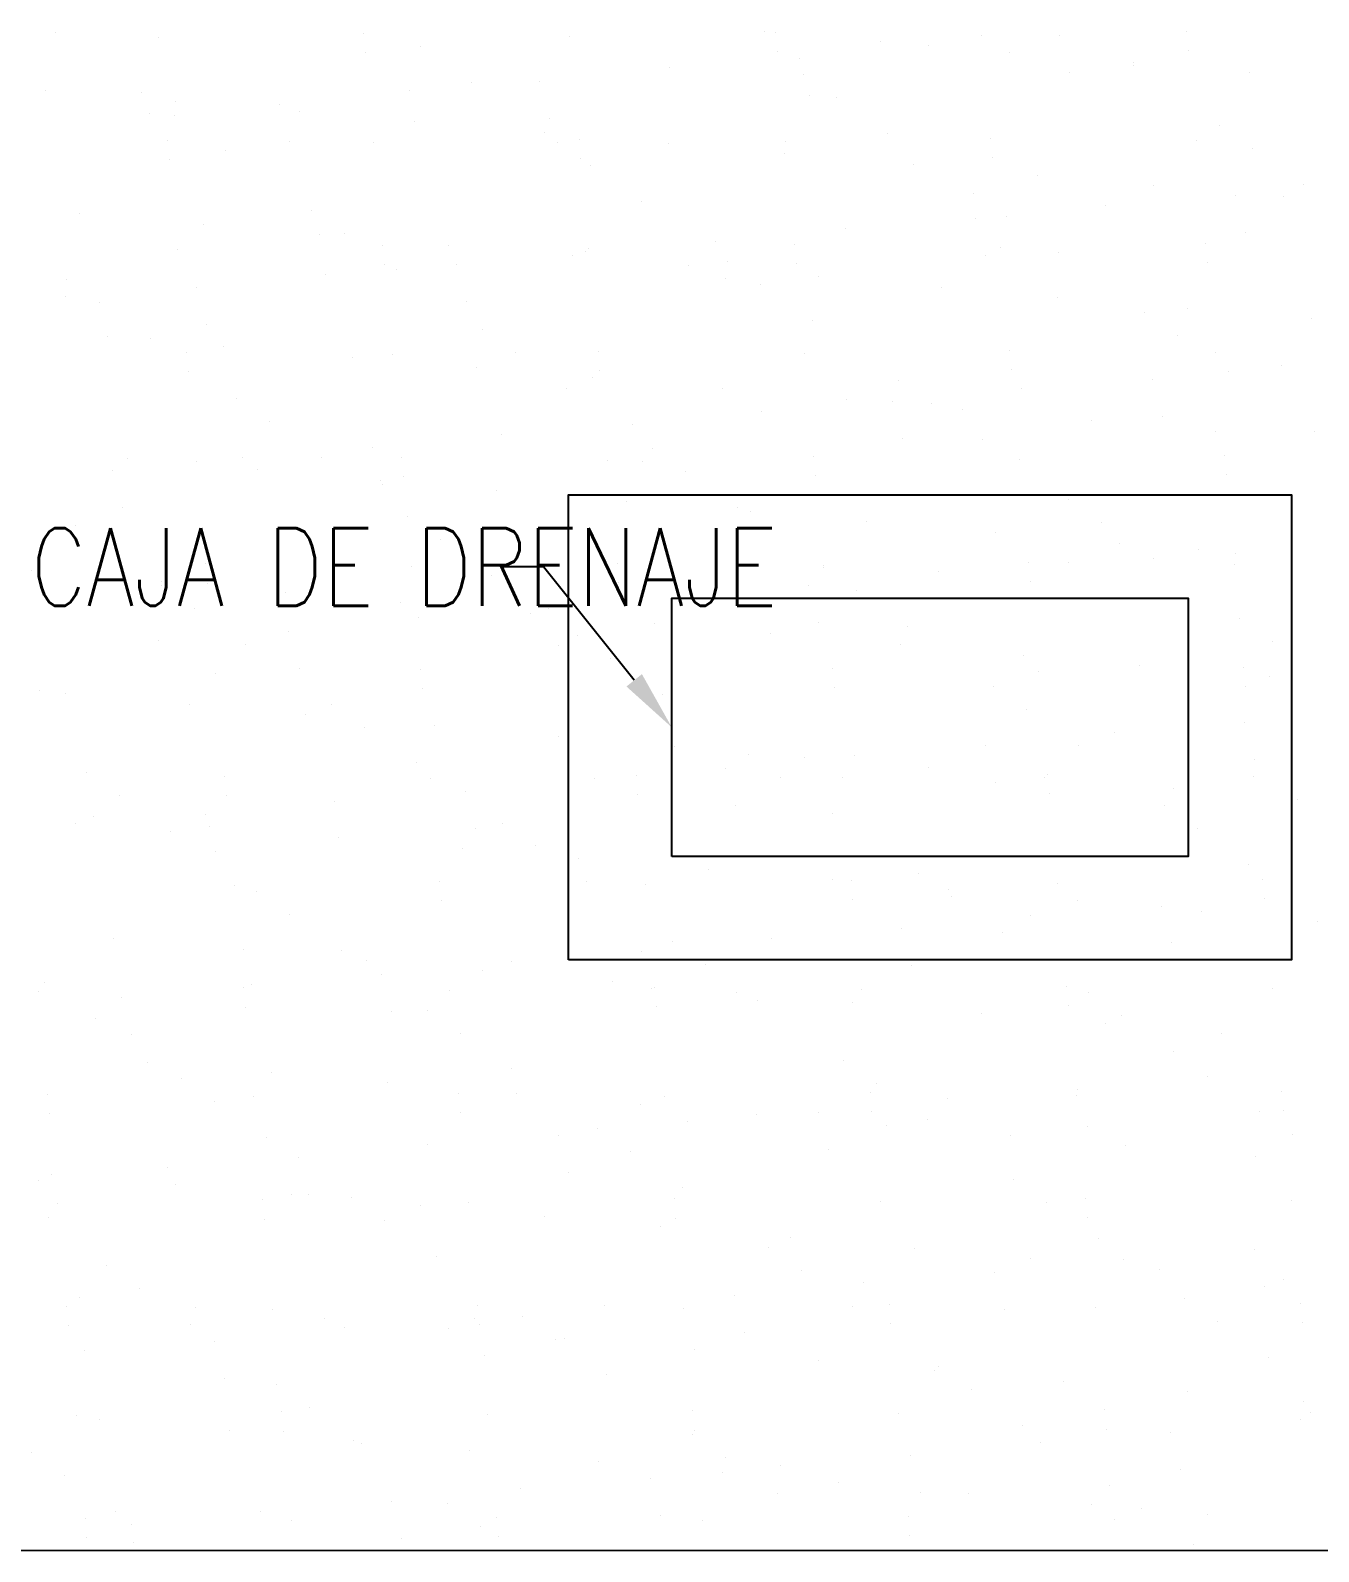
# Model space of a CAD drawing. Header units: millimetres. Extents: x 98 to 155, y -181 to 127.
# Drawn here: x 116.92 to 118.416, y 123.112 to 124.878 of the extents above; entities that cross this region are included whole.
import ezdxf
from ezdxf import colors
from ezdxf.entities.mleader import LeaderData, LeaderLine
from ezdxf.enums import TextEntityAlignment as Align
from ezdxf.math import Vec2, Vec3
from ezdxf.xclip import XClip

# ---------------------------------------------------------------- set-up
doc = ezdxf.new("R2010")
doc.units = ezdxf.units.MM
doc.header["$LTSCALE"] = 15
doc.header["$XCLIPFRAME"] = 2
doc.linetypes.add('ACAD_ISO07W100', pattern=[3, 0, -3])
doc.layers.get('0').update_dxf_attribs({"color": 250})
for name, color, linetype in [('A-MURO BAJO', 250, 'Continuous'), ('A_30_DispositivosSanit', 250, 'Continuous'), ('A_50_TextoIndicaciones', 250, 'Continuous'), ('DLP_VERDE', 250, 'Continuous')]:
    doc.layers.add(name, color=color, linetype=linetype)
doc.styles.add('R80', font='ARIALN.TTF', dxfattribs={"height": 2.03})
doc.styles.add('TXT_COTAS', font='romans.shx', dxfattribs={"width": 0.8})

# ---------------------------------------------------------------- blocks, each defined once
blk = doc.blocks.new('A$C9f73720c')
at = {"layer": 'A-MURO BAJO', "ltscale": 0.5}
blk.add_line((33.657, 112.5954, 0), (35.292, 119.8949, 0), dxfattribs=at)
blk.add_ellipse((38.8378, 114.0281, 0), major_axis=(2.17, 4.5286), ratio=0.667469, start_param=0.142256, end_param=3.271568, dxfattribs=at)
at = {"layer": 'A-MURO BAJO'}
blk.add_open_spline([(42.3403, 116.5514, 0), (42.3382, 116.5606, 0), (42.3361, 116.5697, 0), (42.1964, 117.1506, 0), (41.9448, 117.635, 0), (41.4165, 118.1878, 0), (41.1996, 118.346, 0), (40.9615, 118.4601, 0), (40.6654, 118.602, 0), (40.3363, 118.6755, 0), (39.4876, 118.6781, 0), (38.9468, 118.5292, 0), (37.8875, 117.9506, 0), (37.3701, 117.5213, 0), (36.4624, 116.4633, 0), (36.0727, 115.8353, 0), (35.4972, 114.5023, 0), (35.3118, 113.798, 0), (35.2266, 112.9248, 0), (35.2177, 112.728, 0), (35.225, 112.2724, 0)], degree=3, knots=[0, 0, 0, 0, 0.007003, 0.007003, 0.447636, 0.447636, 0.694928, 0.694928, 0.694928, 1.002589, 1.002589, 1.443222, 1.443222, 1.883855, 1.883855, 2.324488, 2.324488, 2.765122, 2.765122, 2.895595, 2.895595, 2.895595, 2.895595], dxfattribs=at)
at = {"layer": 'DLP_VERDE', "linetype": 'Continuous'}
for p, q in [((35.3642, 119.697), (35.3642, 119.697)), ((35.3298, 119.6655), (35.3298, 119.6655)), ((35.2538, 119.6553), (35.2538, 119.6553)), ((35.2759, 119.6524), (35.2759, 119.6524)), ((35.3949, 119.6367), (35.3949, 119.6367)), ((35.4989, 119.623), (35.4989, 119.623)), ((35.2363, 119.6041), (35.2363, 119.6041)), ((35.276, 119.6162), (35.276, 119.6162)), ((35.3846, 119.6111), (35.3846, 119.6111)), ((35.466, 119.611), (35.466, 119.611)), ((35.5209, 119.6201), (35.5209, 119.6201)), ((35.528, 119.6029), (35.528, 119.6029)), ((35.6258, 119.6179), (35.6258, 119.6179)), ((35.6399, 119.6045), (35.6399, 119.6045)), ((35.6703, 119.6199), (35.6703, 119.6199)), ((35.6743, 119.6036), (35.6743, 119.6036)), ((35.2573, 119.6018), (35.2573, 119.6018)), ((35.7439, 119.5908), (35.7439, 119.5908)), ((35.7659, 119.5879), (35.7659, 119.5879)), ((35.8849, 119.5722), (35.8849, 119.5722)), ((35.5571, 119.5643), (35.5571, 119.5643)), ((35.8937, 119.5631), (35.8937, 119.5631)), ((35.5227, 119.5328), (35.5227, 119.5328)), ((35.8399, 119.5139), (35.8399, 119.5139)), ((35.469, 119.4835), (35.469, 119.4835)), ((36.0655, 119.4878), (36.0655, 119.4878)), ((36.2253, 119.4948), (36.2253, 119.4948)), ((35.3391, 119.467), (35.3391, 119.467)), ((35.4874, 119.474), (35.4874, 119.474)), ((35.6309, 119.4658), (35.6309, 119.4658)), ((35.6525, 119.4698), (35.6525, 119.4698)), ((35.7772, 119.4665), (35.7772, 119.4665)), ((35.8123, 119.4768), (35.8123, 119.4768)), ((35.8568, 119.4787), (35.8568, 119.4787)), ((35.9254, 119.4735), (35.9254, 119.4735)), ((36.0689, 119.4653), (36.0689, 119.4653)), ((36.1211, 119.462), (36.1211, 119.462)), ((36.2152, 119.4659), (36.2152, 119.4659)), ((36.3635, 119.473), (36.3635, 119.473)), ((35.2395, 119.4517), (35.2395, 119.4517)), ((35.3994, 119.4587), (35.3994, 119.4587)), ((35.4438, 119.4607), (35.4438, 119.4607)), ((35.7501, 119.4316), (35.7501, 119.4316)), ((36.0866, 119.4304), (36.0866, 119.4304)), ((35.2207, 119.4195), (35.2207, 119.4195)), ((36.4038, 119.4116), (36.4038, 119.4116)), ((35.3247, 119.4058), (35.3247, 119.4058)), ((35.3467, 119.4029), (35.3467, 119.4029)), ((35.3792, 119.4012), (35.3792, 119.4012)), ((35.7157, 119.4001), (35.7157, 119.4001)), ((35.4657, 119.3873), (35.4657, 119.3873)), ((35.5697, 119.3736), (35.5697, 119.3736)), ((36.0329, 119.3812), (36.0329, 119.3812)), ((35.3448, 119.3697), (35.3448, 119.3697)), ((35.5918, 119.3707), (35.5918, 119.3707)), ((36.665, 119.3647), (36.665, 119.3647)), ((36.685, 119.3597), (36.685, 119.3597)), ((35.662, 119.3508), (35.662, 119.3508)), ((35.7108, 119.355), (35.7108, 119.355)), ((35.8148, 119.3413), (35.8148, 119.3413)), ((35.8368, 119.3384), (35.8368, 119.3384)), ((36.252, 119.3466), (36.252, 119.3466)), ((36.4118, 119.3536), (36.4118, 119.3536)), ((36.4562, 119.3556), (36.4562, 119.3556)), ((35.291, 119.3205), (35.291, 119.3205)), ((35.2957, 119.3292), (35.2957, 119.3292)), ((35.442, 119.3299), (35.442, 119.3299)), ((35.5902, 119.3369), (35.5902, 119.3369)), ((35.7337, 119.3287), (35.7337, 119.3287)), ((35.839, 119.3286), (35.839, 119.3286)), ((35.88, 119.3294), (35.88, 119.3294)), ((35.9558, 119.3227), (35.9558, 119.3227)), ((35.9988, 119.3356), (35.9988, 119.3356)), ((36.0283, 119.3364), (36.0283, 119.3364)), ((36.0433, 119.3375), (36.0433, 119.3375)), ((36.1717, 119.3282), (36.1717, 119.3282)), ((36.314, 119.3293), (36.314, 119.3293)), ((36.318, 119.3288), (36.318, 119.3288)), ((36.4663, 119.3359), (36.4663, 119.3359)), ((36.6098, 119.3276), (36.6098, 119.3276)), ((36.6505, 119.3281), (36.6505, 119.3281)), ((36.7561, 119.3283), (36.7561, 119.3283)), ((36.9043, 119.3353), (36.9043, 119.3353)), ((35.426, 119.3106), (35.426, 119.3106)), ((35.5859, 119.3176), (35.5859, 119.3176)), ((35.6303, 119.3195), (35.6303, 119.3195)), ((36.0598, 119.3091), (36.0598, 119.3091)), ((36.0818, 119.3062), (36.0818, 119.3062)), ((36.9677, 119.3092), (36.9677, 119.3092)), ((35.1729, 119.2995), (35.1729, 119.2995)), ((35.2173, 119.3015), (35.2173, 119.3015)), ((35.9431, 119.2989), (35.9431, 119.2989)), ((36.2008, 119.2905), (36.2008, 119.2905)), ((36.2796, 119.2978), (36.2796, 119.2978)), ((35.5722, 119.2686), (35.5722, 119.2686)), ((35.9087, 119.2674), (35.9087, 119.2674)), ((36.3048, 119.2768), (36.3048, 119.2768)), ((36.3269, 119.2739), (36.3269, 119.2739)), ((36.5968, 119.2789), (36.5968, 119.2789)), ((36.4458, 119.2582), (36.4458, 119.2582)), ((35.2012, 119.2382), (35.2012, 119.2382)), ((35.5378, 119.237), (35.5378, 119.237)), ((36.2259, 119.2485), (36.2259, 119.2485)), ((36.5499, 119.2445), (36.5499, 119.2445)), ((36.5719, 119.2416), (36.5719, 119.2416)), ((35.8549, 119.2181), (35.8549, 119.2181)), ((36.6427, 119.2144), (36.6427, 119.2144)), ((36.6909, 119.226), (36.6909, 119.226)), ((36.8515, 119.2235), (36.8515, 119.2235)), ((36.8779, 119.227), (36.8779, 119.227)), ((35.1668, 119.2067), (35.1668, 119.2067)), ((35.255, 119.2003), (35.255, 119.2003)), ((35.6931, 119.1998), (35.6931, 119.1998)), ((36.1311, 119.1993), (36.1311, 119.1993)), ((36.4385, 119.2055), (36.4385, 119.2055)), ((36.5691, 119.1988), (36.5691, 119.1988)), ((36.5983, 119.2124), (36.5983, 119.2124)), ((36.7949, 119.2123), (36.7949, 119.2123)), ((36.8169, 119.2094), (36.8169, 119.2094)), ((35.1506, 119.1886), (35.1506, 119.1886)), ((35.1726, 119.1857), (35.1726, 119.1857)), ((35.3985, 119.1921), (35.3985, 119.1921)), ((35.484, 119.1878), (35.484, 119.1878)), ((35.5448, 119.1928), (35.5448, 119.1928)), ((35.8365, 119.1916), (35.8365, 119.1916)), ((35.9828, 119.1923), (35.9828, 119.1923)), ((36.0255, 119.1874), (36.0255, 119.1874)), ((36.1853, 119.1944), (36.1853, 119.1944)), ((36.2298, 119.1964), (36.2298, 119.1964)), ((36.2746, 119.1911), (36.2746, 119.1911)), ((36.4209, 119.1917), (36.4209, 119.1917)), ((36.507, 119.1966), (36.507, 119.1966)), ((36.7126, 119.1905), (36.7126, 119.1905)), ((36.8435, 119.1954), (36.8435, 119.1954)), ((36.8589, 119.1912), (36.8589, 119.1912)), ((36.9359, 119.1937), (36.9359, 119.1937)), ((35.2916, 119.1701), (35.2916, 119.1701)), ((35.6125, 119.1694), (35.6125, 119.1694)), ((35.7724, 119.1764), (35.7724, 119.1764)), ((35.8168, 119.1783), (35.8168, 119.1783)), ((36.1361, 119.1662), (36.1361, 119.1662)), ((36.4726, 119.1651), (36.4726, 119.1651)), ((35.1995, 119.1514), (35.1995, 119.1514)), ((35.3594, 119.1584), (35.3594, 119.1584)), ((35.3956, 119.1564), (35.3956, 119.1564)), ((35.4038, 119.1603), (35.4038, 119.1603)), ((35.4176, 119.1535), (35.4176, 119.1535)), ((36.7898, 119.1462), (36.7898, 119.1462)), ((35.5366, 119.1378), (35.5366, 119.1378)), ((35.7651, 119.1359), (35.7651, 119.1359)), ((36.1017, 119.1347), (36.1017, 119.1347)), ((35.6406, 119.1241), (35.6406, 119.1241)), ((35.6626, 119.1212), (35.6626, 119.1212)), ((36.4188, 119.1158), (36.4188, 119.1158)), ((35.3942, 119.1055), (35.3942, 119.1055)), ((35.7307, 119.1043), (35.7307, 119.1043)), ((35.7816, 119.1055), (35.7816, 119.1055)), ((35.8856, 119.0919), (35.8856, 119.0919)), ((35.3598, 119.074), (35.3598, 119.074)), ((35.9077, 119.089), (35.9077, 119.089)), ((36.0267, 119.0733), (36.0267, 119.0733)), ((36.0479, 119.0854), (36.0479, 119.0854)), ((36.8292, 119.0732), (36.8292, 119.0732)), ((35.2096, 119.0562), (35.2096, 119.0562)), ((35.3579, 119.0632), (35.3579, 119.0632)), ((35.6476, 119.0557), (35.6476, 119.0557)), ((35.7959, 119.0627), (35.7959, 119.0627)), ((36.1307, 119.0596), (36.1307, 119.0596)), ((36.1527, 119.0567), (36.1527, 119.0567)), ((36.2339, 119.0622), (36.2339, 119.0622)), ((36.625, 119.0643), (36.625, 119.0643)), ((36.672, 119.0617), (36.672, 119.0617)), ((36.7, 119.0639), (36.7, 119.0639)), ((36.7848, 119.0713), (36.7848, 119.0713)), ((35.5014, 119.055), (35.5014, 119.055)), ((35.677, 119.0551), (35.677, 119.0551)), ((35.9394, 119.0545), (35.9394, 119.0545)), ((36.0857, 119.0552), (36.0857, 119.0552)), ((36.212, 119.0463), (36.212, 119.0463)), ((36.2717, 119.041), (36.2717, 119.041)), ((36.3718, 119.0532), (36.3718, 119.0532)), ((36.3774, 119.054), (36.3774, 119.054)), ((36.4163, 119.0552), (36.4163, 119.0552)), ((36.5237, 119.0546), (36.5237, 119.0546)), ((36.8155, 119.0534), (36.8155, 119.0534)), ((35.3061, 119.0247), (35.3061, 119.0247)), ((35.799, 119.0282), (35.799, 119.0282)), ((35.9589, 119.0352), (35.9589, 119.0352)), ((36.0033, 119.0371), (36.0033, 119.0371)), ((36.3291, 119.0335), (36.3291, 119.0335)), ((36.3757, 119.0273), (36.3757, 119.0273)), ((36.3977, 119.0244), (36.3977, 119.0244)), ((36.6656, 119.0324), (36.6656, 119.0324)), ((35.386, 119.0102), (35.386, 119.0102)), ((35.5459, 119.0172), (35.5459, 119.0172)), ((35.5903, 119.0191), (35.5903, 119.0191)), ((35.9581, 119.0032), (35.9581, 119.0032)), ((36.5167, 119.0088), (36.5167, 119.0088)), ((35.1329, 118.9991), (35.1329, 118.9991)), ((35.1773, 119.0011), (35.1773, 119.0011)), ((36.2946, 119.002), (36.2946, 119.002)), ((36.6207, 118.9951), (36.6207, 118.9951)), ((36.6428, 118.9922), (36.6428, 118.9922)), ((35.5872, 118.9728), (35.5872, 118.9728)), ((35.9237, 118.9716), (35.9237, 118.9716)), ((36.6118, 118.9831), (36.6118, 118.9831)), ((36.7617, 118.9765), (36.7617, 118.9765)), ((35.1174, 118.9529), (35.1174, 118.9529)), ((36.2409, 118.9527), (36.2409, 118.9527)), ((36.8657, 118.9628), (36.8657, 118.9628)), ((36.8878, 118.9599), (36.8878, 118.9599)), ((35.2163, 118.9424), (35.2163, 118.9424)), ((35.2214, 118.9392), (35.2214, 118.9392)), ((35.2435, 118.9363), (35.2435, 118.9363)), ((35.5528, 118.9413), (35.5528, 118.9413)), ((35.1662, 118.9184), (35.1662, 118.9184)), ((35.3124, 118.9191), (35.3124, 118.9191)), ((35.3624, 118.9206), (35.3624, 118.9206)), ((35.4607, 118.9261), (35.4607, 118.9261)), ((35.6042, 118.9179), (35.6042, 118.9179)), ((35.7505, 118.9186), (35.7505, 118.9186)), ((35.87, 118.9224), (35.87, 118.9224)), ((35.8988, 118.9256), (35.8988, 118.9256)), ((36.0422, 118.9174), (36.0422, 118.9174)), ((36.1885, 118.918), (36.1885, 118.918)), ((36.3368, 118.9251), (36.3368, 118.9251)), ((36.4803, 118.9168), (36.4803, 118.9168)), ((36.6028, 118.914), (36.6028, 118.914)), ((36.6265, 118.9175), (36.6265, 118.9175)), ((36.7748, 118.9246), (36.7748, 118.9246)), ((36.8115, 118.9231), (36.8115, 118.9231)), ((35.1819, 118.9109), (35.1819, 118.9109)), ((35.4664, 118.9069), (35.4664, 118.9069)), ((35.4885, 118.904), (35.4885, 118.904)), ((36.3985, 118.9051), (36.3985, 118.9051)), ((36.522, 118.9008), (36.522, 118.9008)), ((36.5583, 118.9121), (36.5583, 118.9121)), ((36.8585, 118.8997), (36.8585, 118.8997)), ((35.499, 118.892), (35.499, 118.892)), ((35.6075, 118.8883), (35.6075, 118.8883)), ((35.9855, 118.8871), (35.9855, 118.8871)), ((36.1454, 118.894), (36.1454, 118.894)), ((36.1898, 118.896), (36.1898, 118.896)), ((35.1281, 118.8616), (35.1281, 118.8616)), ((35.5725, 118.869), (35.5725, 118.869)), ((35.7115, 118.8747), (35.7115, 118.8747)), ((35.7324, 118.876), (35.7324, 118.876)), ((35.7335, 118.8718), (35.7335, 118.8718)), ((35.7768, 118.8779), (35.7768, 118.8779)), ((36.1511, 118.8705), (36.1511, 118.8705)), ((36.4876, 118.8693), (36.4876, 118.8693)), ((35.1595, 118.851), (35.1595, 118.851)), ((35.3194, 118.858), (35.3194, 118.858)), ((35.3638, 118.8599), (35.3638, 118.8599)), ((35.8525, 118.8561), (35.8525, 118.8561)), ((36.8048, 118.8504), (36.8048, 118.8504)), ((35.7802, 118.8401), (35.7802, 118.8401)), ((35.9565, 118.8424), (35.9565, 118.8424)), ((35.9785, 118.8395), (35.9785, 118.8395)), ((36.1167, 118.8389), (36.1167, 118.8389)), ((35.4092, 118.8097), (35.4092, 118.8097)), ((35.7458, 118.8086), (35.7458, 118.8086)), ((36.0975, 118.8238), (36.0975, 118.8238)), ((36.2015, 118.8101), (36.2015, 118.8101)), ((36.4339, 118.8201), (36.4339, 118.8201)), ((36.2236, 118.8072), (36.2236, 118.8072)), ((36.3426, 118.7916), (36.3426, 118.7916)), ((35.1255, 118.7896), (35.1255, 118.7896)), ((35.269, 118.7813), (35.269, 118.7813)), ((35.3748, 118.7782), (35.3748, 118.7782)), ((35.4153, 118.782), (35.4153, 118.782)), ((35.5636, 118.789), (35.5636, 118.789)), ((35.707, 118.7808), (35.707, 118.7808)), ((35.8533, 118.7815), (35.8533, 118.7815)), ((36.0016, 118.7885), (36.0016, 118.7885)), ((36.0629, 118.7897), (36.0629, 118.7897)), ((36.1451, 118.7803), (36.1451, 118.7803)), ((36.2913, 118.7809), (36.2913, 118.7809)), ((36.4396, 118.788), (36.4396, 118.788)), ((36.4466, 118.7779), (36.4466, 118.7779)), ((36.4686, 118.775), (36.4686, 118.775)), ((36.5831, 118.7797), (36.5831, 118.7797)), ((36.7294, 118.7804), (36.7294, 118.7804)), ((36.7893, 118.7728), (36.7893, 118.7728)), ((35.692, 118.7593), (35.692, 118.7593)), ((36.585, 118.7639), (36.585, 118.7639)), ((36.5876, 118.7593), (36.5876, 118.7593)), ((36.715, 118.7681), (36.715, 118.7681)), ((36.7448, 118.7709), (36.7448, 118.7709)), ((36.172, 118.7459), (36.172, 118.7459)), ((36.3319, 118.7529), (36.3319, 118.7529)), ((36.3441, 118.7378), (36.3441, 118.7378)), ((36.3763, 118.7548), (36.3763, 118.7548)), ((36.6916, 118.7456), (36.6916, 118.7456)), ((36.7136, 118.7427), (36.7136, 118.7427)), ((35.0473, 118.722), (35.0473, 118.722)), ((35.3211, 118.7289), (35.3211, 118.7289)), ((35.759, 118.7278), (35.759, 118.7278)), ((35.9189, 118.7348), (35.9189, 118.7348)), ((35.9633, 118.7368), (35.9633, 118.7368)), ((36.6806, 118.7366), (36.6806, 118.7366)), ((36.8326, 118.7271), (36.8326, 118.7271)), ((35.0693, 118.7191), (35.0693, 118.7191)), ((35.1883, 118.7034), (35.1883, 118.7034)), ((35.346, 118.7098), (35.346, 118.7098)), ((35.5059, 118.7168), (35.5059, 118.7168)), ((35.5503, 118.7187), (35.5503, 118.7187)), ((35.9731, 118.7074), (35.9731, 118.7074)), ((36.3097, 118.7062), (36.3097, 118.7062)), ((35.0929, 118.6988), (35.0929, 118.6988)), ((35.1373, 118.7007), (35.1373, 118.7007)), ((35.2923, 118.6897), (35.2923, 118.6897)), ((35.3143, 118.6868), (35.3143, 118.6868)), ((36.6268, 118.6874), (36.6268, 118.6874)), ((35.4333, 118.6711), (35.4333, 118.6711)), ((35.6022, 118.677), (35.6022, 118.677)), ((35.9387, 118.6759), (35.9387, 118.6759)), ((35.2284, 118.6525), (35.2284, 118.6525)), ((35.5373, 118.6575), (35.5373, 118.6575)), ((35.5593, 118.6546), (35.5593, 118.6546)), ((35.6664, 118.6519), (35.6664, 118.6519)), ((36.1044, 118.6514), (36.1044, 118.6514)), ((36.2559, 118.657), (36.2559, 118.657)), ((36.5425, 118.6509), (36.5425, 118.6509)), ((35.0801, 118.6454), (35.0801, 118.6454)), ((35.2313, 118.6467), (35.2313, 118.6467)), ((35.3718, 118.6442), (35.3718, 118.6442)), ((35.5181, 118.6449), (35.5181, 118.6449)), ((35.5678, 118.6455), (35.5678, 118.6455)), ((35.6783, 118.6389), (35.6783, 118.6389)), ((35.8099, 118.6437), (35.8099, 118.6437)), ((35.9561, 118.6444), (35.9561, 118.6444)), ((36.2479, 118.6432), (36.2479, 118.6432)), ((36.3942, 118.6438), (36.3942, 118.6438)), ((36.6859, 118.6426), (36.6859, 118.6426)), ((35.1969, 118.6151), (35.1969, 118.6151)), ((35.7823, 118.6252), (35.7823, 118.6252)), ((35.8044, 118.6223), (35.8044, 118.6223)), ((35.885, 118.6266), (35.885, 118.6266)), ((36.7715, 118.6227), (36.7715, 118.6227)), ((35.5141, 118.5963), (35.5141, 118.5963)), ((35.9234, 118.6066), (35.9234, 118.6066)), ((36.3585, 118.6047), (36.3585, 118.6047)), ((36.5184, 118.6117), (36.5184, 118.6117)), ((36.5371, 118.6051), (36.5371, 118.6051)), ((36.5628, 118.6136), (36.5628, 118.6136)), ((35.9455, 118.5867), (35.9455, 118.5867)), ((36.0274, 118.5929), (36.0274, 118.5929)), ((36.0494, 118.59), (36.0494, 118.59)), ((36.1054, 118.5937), (36.1054, 118.5937)), ((36.1498, 118.5956), (36.1498, 118.5956)), ((35.1431, 118.5659), (35.1431, 118.5659)), ((35.5325, 118.5686), (35.5325, 118.5686)), ((35.6924, 118.5756), (35.6924, 118.5756)), ((35.7368, 118.5776), (35.7368, 118.5776)), ((36.1661, 118.5747), (36.1661, 118.5747)), ((36.1684, 118.5744), (36.1684, 118.5744)), ((36.5026, 118.5735), (36.5026, 118.5735)), ((35.1195, 118.5506), (35.1195, 118.5506)), ((35.2794, 118.5576), (35.2794, 118.5576)), ((35.3238, 118.5595), (35.3238, 118.5595)), ((35.7952, 118.5443), (35.7952, 118.5443)), ((36.1317, 118.5432), (36.1317, 118.5432)), ((36.2724, 118.5607), (36.2724, 118.5607)), ((36.2944, 118.5578), (36.2944, 118.5578)), ((36.4134, 118.5421), (36.4134, 118.5421)), ((36.5174, 118.5284), (36.5174, 118.5284)), ((36.5395, 118.5255), (36.5395, 118.5255)), ((35.1829, 118.5083), (35.1829, 118.5083)), ((35.3312, 118.5153), (35.3312, 118.5153)), ((35.4243, 118.514), (35.4243, 118.514)), ((35.6209, 118.5078), (35.6209, 118.5078)), ((35.7608, 118.5128), (35.7608, 118.5128)), ((35.7692, 118.5148), (35.7692, 118.5148)), ((36.2073, 118.5143), (36.2073, 118.5143)), ((36.4489, 118.5243), (36.4489, 118.5243)), ((36.6453, 118.5138), (36.6453, 118.5138)), ((36.6584, 118.5099), (36.6584, 118.5099)), ((35.0366, 118.5076), (35.0366, 118.5076)), ((35.4747, 118.5071), (35.4747, 118.5071)), ((35.9127, 118.5066), (35.9127, 118.5066)), ((36.059, 118.5073), (36.059, 118.5073)), ((36.078, 118.4939), (36.078, 118.4939)), ((36.3507, 118.5061), (36.3507, 118.5061)), ((36.497, 118.5067), (36.497, 118.5067)), ((36.7625, 118.4962), (36.7625, 118.4962)), ((36.7845, 118.4933), (36.7845, 118.4933)), ((36.7888, 118.5055), (36.7888, 118.5055)), ((35.0141, 118.4862), (35.0141, 118.4862)), ((35.0533, 118.4836), (35.0533, 118.4836)), ((35.1181, 118.4725), (35.1181, 118.4725)), ((35.3899, 118.4824), (35.3899, 118.4824)), ((36.73, 118.4724), (36.73, 118.4724)), ((36.7493, 118.4725), (36.7493, 118.4725)), ((35.1402, 118.4696), (35.1402, 118.4696)), ((35.707, 118.4636), (35.707, 118.4636)), ((36.545, 118.4635), (36.545, 118.4635)), ((36.7049, 118.4705), (36.7049, 118.4705)), ((35.0189, 118.4521), (35.0189, 118.4521)), ((35.2591, 118.4539), (35.2591, 118.4539)), ((35.3632, 118.4403), (35.3632, 118.4403)), ((35.3852, 118.4374), (35.3852, 118.4374)), ((36.132, 118.4455), (36.132, 118.4455)), ((36.2919, 118.4525), (36.2919, 118.4525)), ((36.3363, 118.4544), (36.3363, 118.4544)), ((36.3591, 118.442), (36.3591, 118.442)), ((36.6956, 118.4408), (36.6956, 118.4408)), ((35.3361, 118.4332), (35.3361, 118.4332)), ((35.5042, 118.4217), (35.5042, 118.4217)), ((35.719, 118.4275), (35.719, 118.4275)), ((35.8789, 118.4345), (35.8789, 118.4345)), ((35.9233, 118.4364), (35.9233, 118.4364)), ((34.9652, 118.4028), (34.9652, 118.4028)), ((35.306, 118.4094), (35.306, 118.4094)), ((35.4659, 118.4164), (35.4659, 118.4164)), ((35.5103, 118.4184), (35.5103, 118.4184)), ((35.6082, 118.408), (35.6082, 118.408)), ((35.6302, 118.4051), (35.6302, 118.4051)), ((35.9882, 118.4116), (35.9882, 118.4116)), ((36.3247, 118.4105), (36.3247, 118.4105)), ((35.0529, 118.3984), (35.0529, 118.3984)), ((35.0973, 118.4003), (35.0973, 118.4003)), ((35.7492, 118.3894), (35.7492, 118.3894)), ((36.6419, 118.3916), (36.6419, 118.3916)), ((34.996, 118.3788), (34.996, 118.3788)), ((35.1395, 118.3705), (35.1395, 118.3705)), ((35.2858, 118.3712), (35.2858, 118.3712)), ((35.434, 118.3782), (35.434, 118.3782)), ((35.5775, 118.37), (35.5775, 118.37)), ((35.6172, 118.3813), (35.6172, 118.3813)), ((35.7238, 118.3707), (35.7238, 118.3707)), ((35.8532, 118.3757), (35.8532, 118.3757)), ((35.8721, 118.3777), (35.8721, 118.3777)), ((35.8752, 118.3728), (35.8752, 118.3728)), ((35.9538, 118.3801), (35.9538, 118.3801)), ((36.0155, 118.3695), (36.0155, 118.3695)), ((36.1618, 118.3702), (36.1618, 118.3702)), ((36.3101, 118.3772), (36.3101, 118.3772)), ((36.4536, 118.369), (36.4536, 118.369)), ((36.5999, 118.3696), (36.5999, 118.3696)), ((36.7481, 118.3767), (36.7481, 118.3767)), ((35.2463, 118.3509), (35.2463, 118.3509)), ((35.5828, 118.3497), (35.5828, 118.3497)), ((35.9942, 118.3572), (35.9942, 118.3572)), ((36.2709, 118.3612), (36.2709, 118.3612)), ((36.0982, 118.3435), (36.0982, 118.3435)), ((36.1203, 118.3406), (36.1203, 118.3406)), ((35.2119, 118.3194), (35.2119, 118.3194)), ((35.9, 118.3309), (35.9, 118.3309)), ((36.2393, 118.3249), (36.2393, 118.3249)), ((36.7315, 118.3224), (36.7315, 118.3224)), ((35.5291, 118.3005), (35.5291, 118.3005)), ((36.3185, 118.3043), (36.3185, 118.3043)), ((36.3433, 118.3112), (36.3433, 118.3112)), ((36.3653, 118.3083), (36.3653, 118.3083)), ((36.4784, 118.3113), (36.4784, 118.3113)), ((36.5228, 118.3132), (36.5228, 118.3132)), ((36.5521, 118.3093), (36.5521, 118.3093)), ((35.9055, 118.2863), (35.9055, 118.2863)), ((36.0654, 118.2933), (36.0654, 118.2933)), ((36.1098, 118.2952), (36.1098, 118.2952)), ((36.1811, 118.2789), (36.1811, 118.2789)), ((36.4843, 118.2927), (36.4843, 118.2927)), ((36.5883, 118.279), (36.5883, 118.279)), ((35.1582, 118.2701), (35.1582, 118.2701)), ((35.4925, 118.2683), (35.4925, 118.2683)), ((35.6524, 118.2752), (35.6524, 118.2752)), ((35.6968, 118.2772), (35.6968, 118.2772)), ((36.5177, 118.2778), (36.5177, 118.2778)), ((36.6103, 118.2761), (36.6103, 118.2761)), ((35.0795, 118.2502), (35.0795, 118.2502)), ((35.2394, 118.2572), (35.2394, 118.2572)), ((35.2838, 118.2592), (35.2838, 118.2592)), ((35.8102, 118.2486), (35.8102, 118.2486)), ((36.1467, 118.2474), (36.1467, 118.2474)), ((36.7293, 118.2604), (36.7293, 118.2604)), ((35.085, 118.2367), (35.085, 118.2367)), ((35.0988, 118.2417), (35.0988, 118.2417)), ((35.2423, 118.2334), (35.2423, 118.2334)), ((35.3886, 118.2341), (35.3886, 118.2341)), ((35.5369, 118.2411), (35.5369, 118.2411)), ((35.6803, 118.2329), (35.6803, 118.2329)), ((35.8266, 118.2336), (35.8266, 118.2336)), ((35.9749, 118.2406), (35.9749, 118.2406)), ((36.1184, 118.2324), (36.1184, 118.2324)), ((36.2647, 118.2331), (36.2647, 118.2331)), ((36.4129, 118.2401), (36.4129, 118.2401)), ((36.4639, 118.2285), (36.4639, 118.2285)), ((36.5564, 118.2319), (36.5564, 118.2319)), ((36.7027, 118.2325), (36.7027, 118.2325)), ((35.189, 118.2231), (35.189, 118.2231)), ((35.211, 118.2202), (35.211, 118.2202)), ((35.4393, 118.2182), (35.4393, 118.2182)), ((35.7758, 118.217), (35.7758, 118.217)), ((35.33, 118.2045), (35.33, 118.2045)), ((35.434, 118.1908), (35.434, 118.1908)), ((36.093, 118.1982), (36.093, 118.1982)), ((35.4049, 118.1867), (35.4049, 118.1867)), ((35.4561, 118.1879), (35.4561, 118.1879)), ((35.575, 118.1722), (35.575, 118.1722)), ((35.679, 118.1585), (35.679, 118.1585)), ((35.7011, 118.1556), (35.7011, 118.1556)), ((35.7221, 118.1678), (35.7221, 118.1678)), ((36.505, 118.1632), (36.505, 118.1632)), ((36.6649, 118.1701), (36.6649, 118.1701)), ((36.7093, 118.1721), (36.7093, 118.1721)), ((35.8201, 118.14), (35.8201, 118.14)), ((36.092, 118.1451), (36.092, 118.1451)), ((36.2519, 118.1521), (36.2519, 118.1521)), ((36.2963, 118.154), (36.2963, 118.154)), ((36.3741, 118.1463), (36.3741, 118.1463)), ((35.679, 118.1271), (35.679, 118.1271)), ((35.8389, 118.1341), (35.8389, 118.1341)), ((35.8833, 118.136), (35.8833, 118.136)), ((35.9241, 118.1263), (35.9241, 118.1263)), ((35.9461, 118.1234), (35.9461, 118.1234)), ((35.6397, 118.104), (35.6397, 118.104)), ((36.0032, 118.1159), (36.0032, 118.1159)), ((36.0651, 118.1077), (36.0651, 118.1077)), ((36.0777, 118.1035), (36.0777, 118.1035)), ((36.3397, 118.1147), (36.3397, 118.1147)), ((36.5158, 118.103), (36.5158, 118.103)), ((35.7832, 118.0958), (35.7832, 118.0958)), ((35.9295, 118.0965), (35.9295, 118.0965)), ((35.9688, 118.0844), (35.9688, 118.0844)), ((36.1691, 118.094), (36.1691, 118.094)), ((36.1911, 118.0911), (36.1911, 118.0911)), ((36.2212, 118.0953), (36.2212, 118.0953)), ((36.3675, 118.096), (36.3675, 118.096)), ((36.6569, 118.0958), (36.6569, 118.0958)), ((36.6593, 118.0948), (36.6593, 118.0948)), ((36.3101, 118.0755), (36.3101, 118.0755)), ((36.286, 118.0655), (36.286, 118.0655)), ((36.4141, 118.0618), (36.4141, 118.0618)), ((36.4362, 118.0589), (36.4362, 118.0589)), ((36.5552, 118.0432), (36.5552, 118.0432)), ((36.5671, 118.0136), (36.5671, 118.0136)), ((36.6592, 118.0295), (36.6592, 118.0295)), ((36.6812, 118.0266), (36.6812, 118.0266)), ((36.2785, 118.004), (36.2785, 118.004)), ((36.4384, 118.0109), (36.4384, 118.0109)), ((36.4828, 118.0129), (36.4828, 118.0129)), ((36.1962, 117.9832), (36.1962, 117.9832)), ((36.5327, 117.982), (36.5327, 117.982)), ((36.6186, 117.9659), (36.6186, 117.9659)), ((36.3241, 117.9582), (36.3241, 117.9582)), ((36.4703, 117.9588), (36.4703, 117.9588)), ((36.4789, 117.9328), (36.4789, 117.9328))]:
    blk.add_line(p, q, dxfattribs=at)
at = {"style": 'R80'}
for height, rotation, p in [(0.09, 0.009, (39.554, 141.0046, 0)), (0.09, 0.009, (45.7984, 139.3226, 0)), (0.09, 0.009, (50.4634, 135.3578, 0)), (0.09, 0.009, (41.9784, 129.0436, 0)), (0.09, 0.009, (37.8409, 128.6089, 0)), (0.09, 0.009, (35.483, 116.3582, 0)), (0.09, 0.009, (63.0395, 116.3253, 0)), (0.09, 0.009, (38.5607, 113.6321, 0)), (0.09, 0.009, (45.1292, 84.3757, 0)), (0.09, 0.009, (43.9111, 83.9335, 0)), (0.09, 0.009, (43.1485, 83.401, 0)), (0.09, 0.009, (28.0067, 80.1071, 0)), (0.09, 0.009, (44.3753, 79.9046, 0)), (0.09, 0.009, (55.151, 79.2173, 0)), (0.09, 0.009, (38.2608, 76.0049)), (0.09, 0.009, (39.0036, 75.5558)), (0.09, 0.009, (27.5137, 75.2133, 0)), (0.09, 0.009, (27.5137, 75.2133, 0)), (0.09, 0.009, (39.8519, 75.1543)), (0.09, 0.009, (25.3599, 70.2709, 0)), (0.09, 0.009, (32.1646, 69.192, 0)), (0.09, 0.009, (32.1646, 69.192, 0)), (0.09, 0.009, (26.9947, 68.6392, 0)), (0.09, 0.009, (59.8504, 67.3859, 0)), (0.09, 0.009, (24.839, 65.5107, 0)), (0.09, 0.009, (24.839, 65.5107, 0)), (0.09, 0.009, (33.5008, 60.261, 0)), (0.09, 0.009, (33.5008, 60.261, 0)), (0.09, 347.3908, (17.1069, 59.2726, 0)), (0.09, 0.009, (26.4708, 59.2035, 0)), (0.09, 0.009, (26.4708, 59.2035, 0)), (0.09, 0.009, (23.1216, 58.7685, 0)), (0.09, 0.009, (23.1216, 58.7685, 0)), (0.09, 0.009, (27.6632, 55.3959, 0)), (0.09, 0.009, (27.6632, 55.3959, 0)), (0.09, 0.009, (22.2239, 54.9818, 0)), (0.09, 0.009, (22.2239, 54.9818, 0)), (0.09, 0.009, (65.7174, 53.5803, 0)), (0.09, 0.009, (38.377, 51.7166, 0)), (0.09, 0.009, (38.377, 51.7166, 0)), (0.09, 0.009, (21.0294, 51.3767, 0)), (0.09, 0.009, (21.0294, 51.3767, 0)), (0.09, 0.009, (29.4091, 50.8876, 0)), (0.09, 0.009, (29.4091, 50.8876, 0)), (0.09, 0.009, (22.5184, 48.0808, 0)), (0.09, 0.009, (22.5184, 48.0808, 0)), (0.09, 0.009, (32.8305, 47.9478, 0)), (0.09, 0.009, (38.6414, 47.9238, 0)), (0.09, 1.5576, (45.5013, 47.0033, 0)), (0.09, 1.5576, (45.5013, 47.0033, 0)), (0.09, 1.5576, (42.9613, 45.8781, 0)), (0.09, 0.009, (31.2252, 43.4352, 0)), (0.09, 0.009, (31.2252, 43.4352, 0)), (0.09, 0.009, (24.8291, 43.3056, 0)), (0.09, 0.009, (24.8291, 43.3056, 0)), (0.09, 0.009, (28.8684, 42.6092, 0)), (0.09, 0.009, (28.8684, 42.6092, 0)), (0.09, 0.009, (46.0815, 42.4048, 0)), (0.09, 0.009, (19.0307, 42.0559, 0)), (0.09, 0.009, (19.0307, 42.0559, 0)), (0.09, 0.009, (70.9067, 41.0329, 0)), (0.09, 0.009, (22.7765, 38.7407, 0)), (0.09, 0.009, (22.7765, 38.7407, 0)), (0.09, 0.009, (17.8952, 37.4624, 0)), (0.09, 0.009, (17.8952, 37.4624, 0)), (0.09, 0.009, (25.8226, 33.2142, 0)), (0.09, 0.009, (21.5027, 31.2754, 0)), (0.1403, 0.009, (43.0178, 29.8778, 0)), (0.09, 0.009, (24.3978, 29.2659, 0)), (0.09, 0.009, (49.7565, 29.0287, 0)), (0.09, 0.009, (16.51, 28.4123, 0)), (0.09, 0.009, (16.51, 28.4123, 0)), (0.09, 0.009, (40.7946, 24.893, 0)), (0.09, 0.009, (18.1268, 23.6374, 0)), (0.09, 0.009, (20.346, 20.3291, 0)), (0.09, 0.009, (38.3365, 19.4632, 0)), (0.09, 0.009, (18.2869, 15.9828, 0)), (0.09, 0.009, (36.6694, 12.5977, 0)), (0.09, 337.7998, (24.7536, 11.2334, 0)), (0.09, 0.009, (33.5928, 10.3508, 0)), (0.09, 337.7998, (21.6109, 10.1247, 0)), (0.09, 337.7998, (16.5605, 9.5998, 0)), (0.09, 337.7998, (29.9414, 8.9534, 0)), (0.09, 337.7998, (31.6402, 7.9561, 0)), (0.09, 337.7998, (26.736, 7.7966, 0)), (0.09, 337.7998, (32.0288, 7.0232, 0)), (0.09, 0.009, (23.3239, 5.5763, 0)), (0.09, 0.009, (16.5347, 5.5678, 0)), (0.09, 0.009, (34.4718, 3.6379, 0))]:
    blk.add_attdef('N.P.T.+0.00', text='', height=height, rotation=rotation, dxfattribs=at).set_placement(p, align=Align.MIDDLE_CENTER)
for p in [(49.9263, 138.2431, 0), (56.6904, 136.252, 0), (60.5336, 135.5237, 0), (42.6322, 135.1839), (58.3591, 133.6514, 0), (46.2516, 126.9171), (67.6439, 125.1529), (62.2762, 107.4327), (41.3341, 103.0918, 0), (58.4477, 100.4887, -0.2526), (35.1548, 97.8545, 0), (58.3053, 94.9071, 0), (31.2618, 93.9445, 0), (38.1161, 91.318), (54.6279, 88.218, 0), (17.9393, 86.8861, 0), (34.7444, 85.6148, 0), (54.6869, 83.8861, 0), (35.5048, 81.4636, 0), (34.6534, 76.9929, 0), (59.6668, 73.2509), (40.4113, 65.8421, 0), (43.5611, 65.2125, 0), (64.4681, 61.3857), (43.9111, 51.4927, 0), (32.9744, 51.0828, 0), (69.3242, 50.0814, 0), (48.0327, 50.0735, 0), (52.9599, 39.4701, 0), (74.4159, 35.7467, 0)]:
    blk.add_attdef('N.P.T.+0.00', text='', height=0.2109, dxfattribs=at).set_placement(p, align=Align.MIDDLE_CENTER)

msp = doc.modelspace()

# ---------------------------------------------------------------- block references
at = {"linetype": 'ACAD_ISO07W100', "ltscale": 5}
ref = msp.add_blockref('A$C9f73720c', (241.452, 114.8591), dxfattribs=dict(at, rotation=102.6156181418625))
XClip(ref).set_block_clipping_path([(22.1542253106, 140.4101169162), (10.3600901397, 87.7136669306), (29.6608346476, 83.3939150368), (41.4549698184, 136.0903650224)])

# ---------------------------------------------------------------- next in the draw order: linework, layer by layer
at = {"layer": 'A_30_DispositivosSanit', "elevation": 0}
for points in [[(117.5451, 123.7987), (117.5451, 124.3387), (118.3851, 124.3387), (118.3851, 123.7987)], [(117.6651, 123.9187), (117.6651, 124.2187), (118.2651, 124.2187), (118.2651, 123.9187)]]:
    msp.add_lwpolyline(points, close=True, dxfattribs=at)

# ---------------------------------------------------------------- next in the draw order: leaders
at = {"layer": 'A_50_TextoIndicaciones'}
ml = msp.add_multileader_mtext('Standard', dxfattribs=at)
ml.set_content('\\pxsm1,t16;CAJA DE DRENAJE', color=256, style='TXT_COTAS')
ml.set_leader_properties(color=256)
ml.build(insert=Vec2(0, 0))
ml.multileader.update_dxf_attribs({"dogleg_length": 0.05, "arrow_head_size": 0.07})
ctx = ml.context
ctx.base_point, ctx.char_height, ctx.arrow_head_size, ctx.landing_gap_size, ctx.plane_origin = Vec3(116.8204, 124.255, 0), 0.09, 0.07, 0.1, Vec3(116.7103, 124.9197, 0)
notes = []
notes.append((ctx, [(1, (1, 1, 0), (117.5162, 124.255, 0), (-1, 0), 0.05, [(0, [(117.6651, 124.0687, 0)], 0, [])])]))
ctx.mtext.insert, ctx.mtext.width, ctx.mtext.defined_height, ctx.mtext.flow_direction = Vec3(116.9204, 124.3, 0), 0.872823, 0.8046, 5
for ctx, leaders in notes:
    for number, flags, end, landing, length, lines in leaders:
        leader = LeaderData()
        leader.index, (leader.has_last_leader_line, leader.has_dogleg_vector, leader.attachment_direction) = number, flags
        leader.last_leader_point, leader.dogleg_vector, leader.dogleg_length = Vec3(end), Vec3(landing), length
        for number, points, colour, breaks in lines:
            line = LeaderLine()
            line.index, line.vertices, line.color, line.breaks = number, Vec3.list(points), colors.encode_raw_color(colour), breaks
            leader.lines.append(line)
        ctx.leaders.append(leader)

doc.saveas('drawing.dxf')
